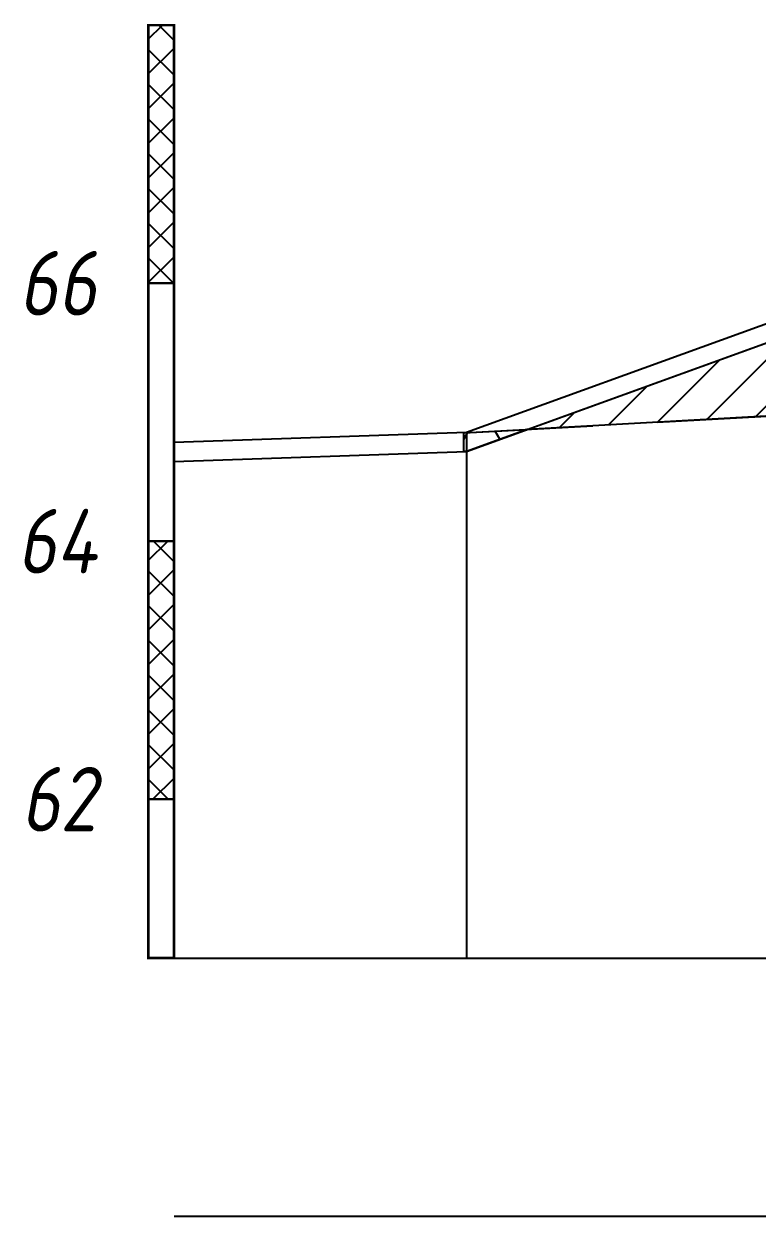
# Model space of a CAD drawing. Extents: x -717 to 1451, y -133302 to 233.
# Drawn here: x -343.34 to -314.94, y -124287.94 to -124241.73 of the extents above; entities that cross this region are included whole.
import ezdxf
from ezdxf.enums import TextEntityAlignment as Align

# ---------------------------------------------------------------- set-up
doc = ezdxf.new("R2010")
doc.units = 0
doc.linetypes.add('штриховая', pattern=[0.75, 0.5, -0.25])
for name, color, linetype in [('Интерполированный поперечник', 2, 'Continuous'), ('Линейка абсолютных высот', 7, 'Continuous'), ('Объём_2650', 7, 'Continuous'), ('Таблица', 7, 'Continuous'), ('Черный поперечник', 3, 'Continuous')]:
    doc.layers.add(name, color=color, linetype=linetype)
doc.layers.add('Контур_2570', color=7, linetype='Continuous', true_color=0x80ff00)
doc.layers.add('Объём_2600', color=7, linetype='Continuous', true_color=0x808000)
doc.styles.add('М', font='romand.shx', dxfattribs={"width": 0.8, "oblique": 10, "height": 2.5})
pattern_1 = [(45.00000125, (-417.5242, 17.0645), (-0.6735192404, 0.673519211), []), (135.0000003, (-417.5242, 17.0645), (-0.673519222, -0.67351923), [])]

msp = doc.modelspace()

# ---------------------------------------------------------------- hatches: boundary and pattern name
at = {"layer": 'Линейка абсолютных высот'}
h = msp.add_hatch(dxfattribs=at)
h.set_pattern_fill('ANSI37', scale=0.3, style=0)
h.set_pattern_definition(pattern_1)
h.paths.add_polyline_path([(-337.524, -124251.776), (-337.524, -124241.776), (-338.524, -124241.776), (-338.524, -124251.776)])
h = msp.add_hatch(dxfattribs=at)
h.set_pattern_fill('ANSI37', scale=0.3, style=0)
h.set_pattern_definition(pattern_1)
h.paths.add_polyline_path([(-337.524, -124271.776), (-337.524, -124261.776), (-338.524, -124261.776), (-338.524, -124271.776)])
at = {"layer": 'Объём_2600'}
h = msp.add_hatch(dxfattribs=at)
h.set_pattern_fill('ANSI31', color=6, scale=0.4)
h.set_pattern_definition([(45, (-417.5242, 17.0645), (-0.898025612, 0.898025612), [])])
h.paths.add_polyline_path([(-282.991, -124252.415), (-307.012, -124253.136), (-312.524, -124256.81), (-323.851, -124257.444), (-304.943, -124250.598), (-304.265, -124250.37), (-304.153, -124250.498), (-304.153, -124249.748), (-296.283, -124248.957), (-287.587, -124248.344), (-287.087, -124249.094), (-282.991, -124248.996)])
h = msp.add_hatch(dxfattribs=at)
h.set_pattern_fill('HONEY', color=5, scale=0.3)
h.set_pattern_definition([(0, (-417.5242, 17.0645), (1.42875, 0.8248891935), [0.9525, -1.905]), (120, (-417.5242, 17.0645), (-1.428749997, 0.824889199), [0.9525, -1.905]), (60, (-417.5242, 17.0645), (3e-09, 1.6497783924), [-1.905, 0.9525])])
h.paths.add_polyline_path([(-326.203, -124258.296), (-326.303, -124258.299), (-326.303, -124257.582), (-323.851, -124257.444)])

# ---------------------------------------------------------------- linework, layer by layer
at = {"layer": 'Интерполированный поперечник', "linetype": 'штриховая', "ltscale": 10, "flags": 128}
msp.add_lwpolyline([(-326.303, -124257.582), (-170.797, -124248.878)], dxfattribs=at)
at = {"layer": 'Контур_2570', "flags": 128}
msp.add_lwpolyline([(-337.524, -124258.685), (-326.203, -124258.296), (-326.203, -124258.296), (-304.943, -124250.598), (-304.265, -124250.37), (-304.153, -124250.498), (-304.153, -124249.748), (-296.283, -124248.957), (-287.587, -124248.344), (-287.087, -124249.094), (-266.818, -124248.61), (-252.133, -124248.259), (-233.877, -124247.965), (-224.741, -124247.79), (-208.554, -124247.48)], dxfattribs=at)
at = {"layer": 'Линейка абсолютных высот', "color": 7, "const_width": 0.1, "flags": 128}
for points in [[(-337.524, -124251.776), (-337.524, -124241.776), (-338.524, -124241.776), (-338.524, -124251.776), (-337.524, -124251.776)], [(-337.524, -124261.776), (-337.524, -124251.776), (-338.524, -124251.776), (-338.524, -124261.776), (-337.524, -124261.776)], [(-337.524, -124271.776), (-337.524, -124261.776), (-338.524, -124261.776), (-338.524, -124271.776), (-337.524, -124271.776)], [(-337.524, -124277.935), (-337.524, -124271.776), (-338.524, -124271.776), (-338.524, -124277.935), (-337.524, -124277.935)]]:
    msp.add_lwpolyline(points, dxfattribs=at)
at = {"layer": 'Объём_2600', "color": 5, "flags": 128}
msp.add_lwpolyline([(-326.203, -124258.296), (-326.303, -124258.299), (-326.303, -124257.582), (-323.851, -124257.444), (-326.203, -124258.296), (-326.203, -124258.296)], dxfattribs=at)
msp.add_lwpolyline([(-326.203, -124258.296), (-326.303, -124258.299), (-326.303, -124257.582), (-323.851, -124257.444), (-326.203, -124258.296), (-326.203, -124258.296)], dxfattribs=at)
at = {"layer": 'Объём_2650', "color": 6, "flags": 128}
msp.add_lwpolyline([(-282.991, -124252.415), (-307.012, -124253.136), (-312.524, -124256.81), (-323.851, -124257.444), (-304.943, -124250.598), (-304.265, -124250.37), (-304.153, -124250.498), (-304.153, -124249.748), (-296.283, -124248.957), (-287.587, -124248.344), (-287.087, -124249.094), (-282.991, -124248.996), (-282.991, -124252.415), (-282.991, -124252.415)], dxfattribs=at)
msp.add_lwpolyline([(-282.991, -124252.415), (-307.012, -124253.136), (-312.524, -124256.81), (-323.851, -124257.444), (-304.943, -124250.598), (-304.265, -124250.37), (-304.153, -124250.498), (-304.153, -124249.748), (-296.283, -124248.957), (-287.587, -124248.344), (-287.087, -124249.094), (-282.991, -124248.996), (-282.991, -124252.415), (-282.991, -124252.415)], dxfattribs=at)
at = {"layer": 'Таблица'}
for p, q in [((-337.524, -124277.935), (-128.358, -124277.935)), ((-337.524, -124287.935), (-128.358, -124287.935))]:
    msp.add_line(p, q, dxfattribs=at)
at = {"layer": 'Черный поперечник', "color": 7}
for p, q in [((-326.203, -124257.546), (-326.203, -124277.935)), ((-337.524, -124257.935), (-337.524, -124277.935))]:
    msp.add_line(p, q, dxfattribs=at)
at = {"layer": 'Черный поперечник', "flags": 128}
msp.add_lwpolyline([(-337.524, -124257.935), (-326.203, -124257.546), (-304.943, -124249.848), (-304.265, -124249.62), (-304.153, -124249.748), (-296.283, -124248.957), (-287.587, -124248.344), (-287.087, -124249.094), (-266.818, -124248.61), (-252.133, -124248.259), (-233.877, -124247.965), (-224.741, -124247.79), (-208.554, -124247.48), (-200.062, -124246.661), (-199.15, -124246.665), (-190.249, -124247.322), (-185.556, -124247.338), (-184.259, -124246.569), (-182.402, -124247.39), (-175.664, -124247.778), (-170.747, -124248.832), (-128.358, -124247.827)], dxfattribs=at)

# ---------------------------------------------------------------- texts
at = {"layer": 'Линейка абсолютных высот', "style": 'М', "oblique": 10, "width": 0.8}
for s, p in [('66', (-340.524, -124251.776)), ('64', (-340.524, -124261.776)), ('62', (-340.524, -124271.776))]:
    msp.add_text(s, height=2.5, dxfattribs=at).set_placement(p, align=Align.MIDDLE_RIGHT)

doc.saveas('drawing.dxf')
